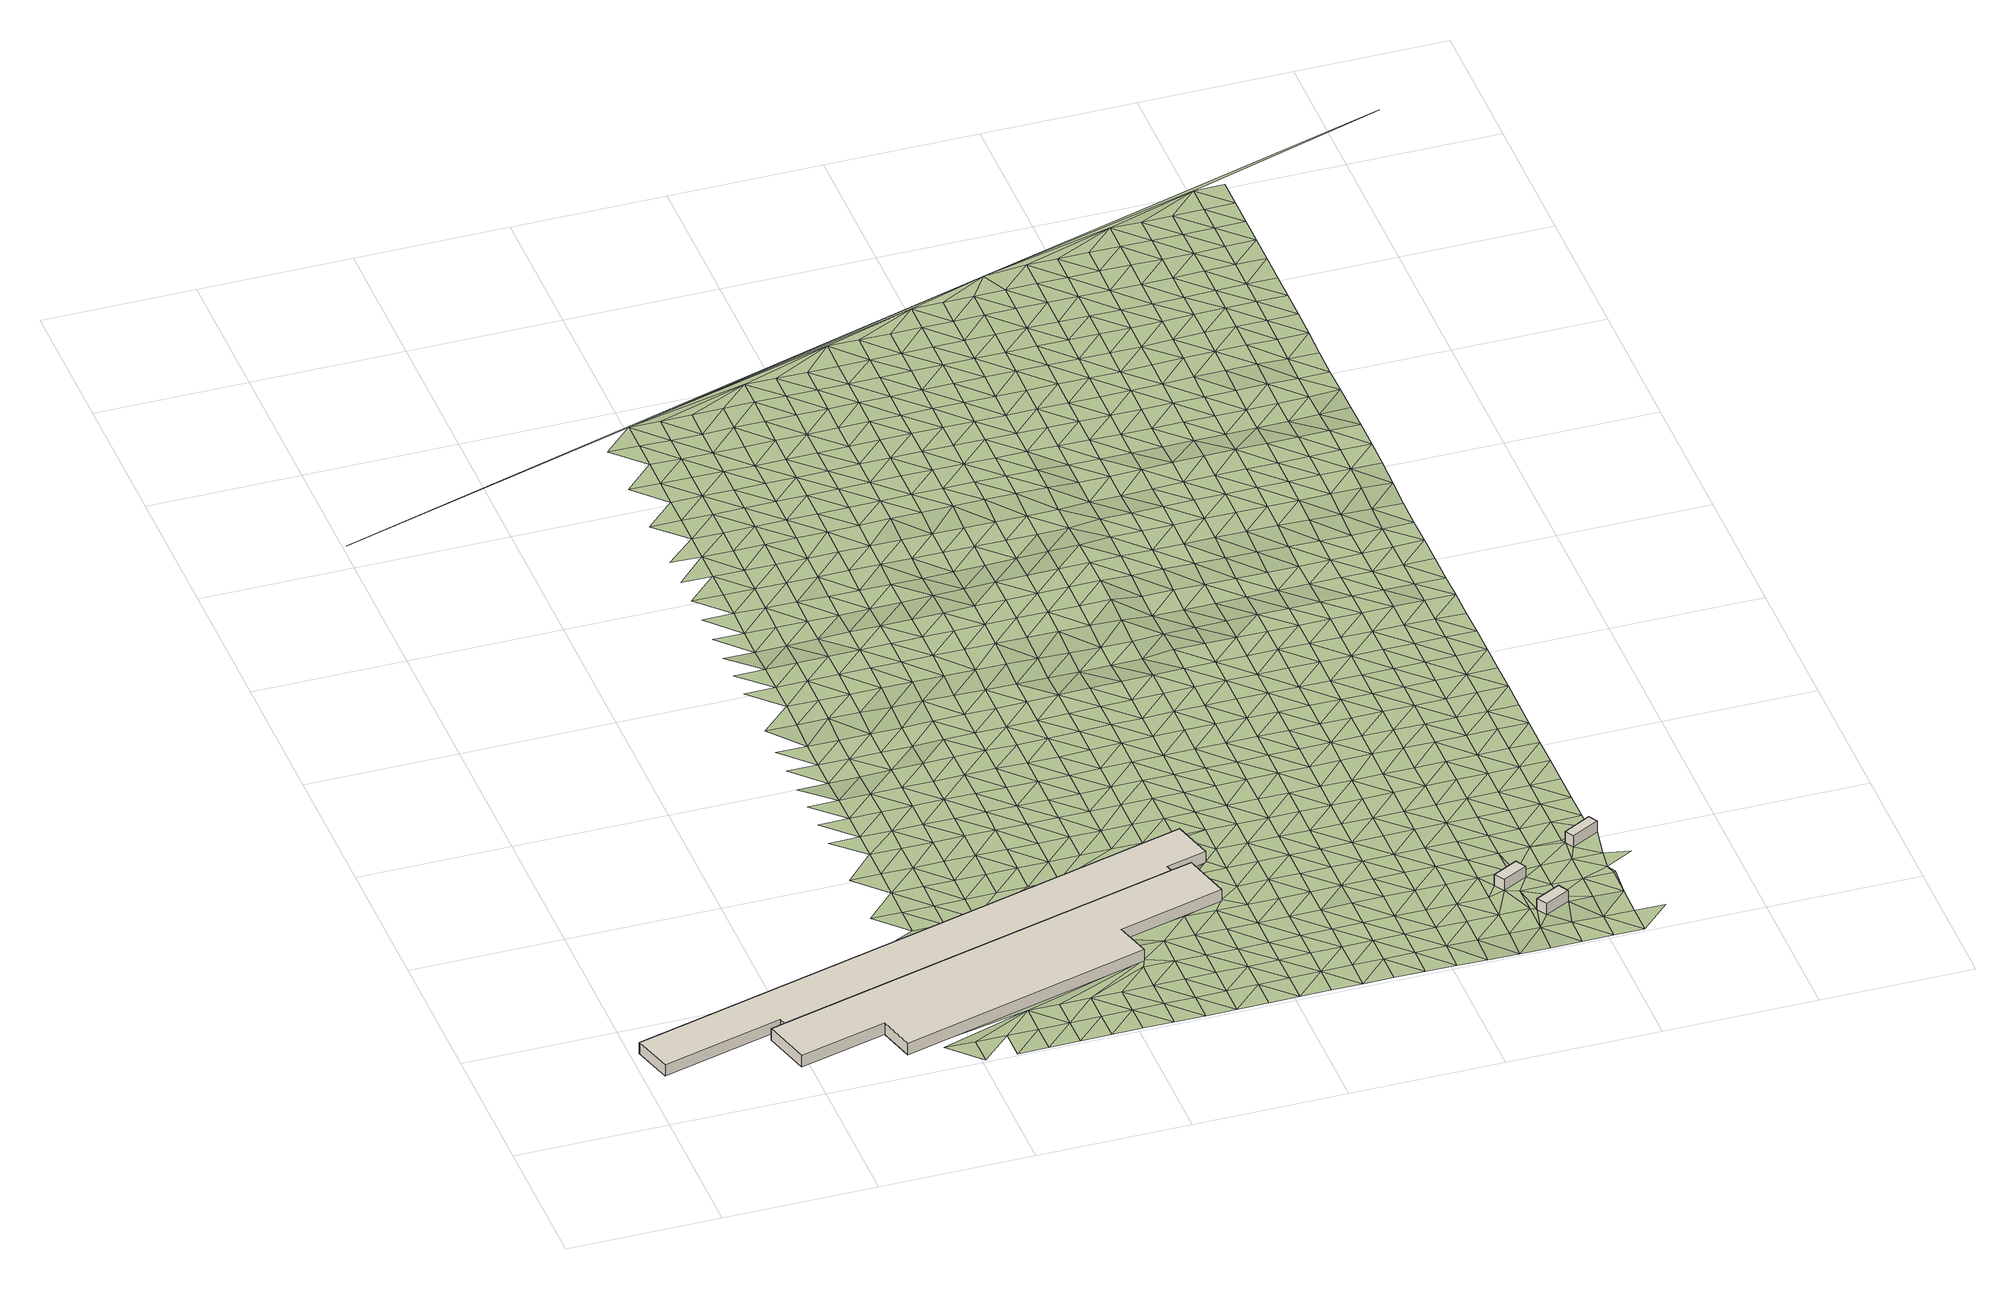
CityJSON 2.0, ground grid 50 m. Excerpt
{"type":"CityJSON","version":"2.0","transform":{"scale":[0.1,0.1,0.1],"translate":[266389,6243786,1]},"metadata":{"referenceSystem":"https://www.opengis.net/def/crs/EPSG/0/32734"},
"CityObjects":{
"building1":{"type":"Building","attributes":{"building":"workshop","building:levels":"1","footprint":{"type":"Polygon"},"plus_code":"CMX4X2X6+XXW","ground_height":2.46,"building_height":4.1,"roof_height":6.56},"geometry":[{"type":"Solid","lod":"1","boundaries":[[[[0,1,2,3]],[[1,4,5,2]],[[4,6,7,5]],[[6,8,9,7]],[[8,10,11,9]],[[10,12,13,11]],[[12,14,15,13]],[[14,0,3,15]],[[3,2,5,7,9,11,13,15]],[[14,12,10,8,6,4,1,0]]]]}]},
"building2":{"type":"Building","attributes":{"building":"workshop","building:levels":"1","footprint":{"type":"Polygon"},"plus_code":"CPX8X6XX+X7W","ground_height":2.75,"building_height":4.1,"roof_height":6.85},"geometry":[{"type":"Solid","lod":"1","boundaries":[[[[0,14,15,16,17,3]],[[14,18,19,16,15]],[[18,20,21,19]],[[20,22,23,21]],[[22,24,25,23]],[[24,26,27,25]],[[26,28,29,27]],[[28,30,31,29]],[[30,32,33,31]],[[32,0,3,17,33]],[[17,16,19,21,23,25,27,29,31,33]],[[32,30,28,26,24,22,20,18,14,0]]]]}]},
"building3":{"type":"Building","attributes":{"building":"transportation","building:levels":"1","footprint":{"type":"Polygon"},"plus_code":"C6XCXXXW+XPW","ground_height":3.51,"building_height":4.1,"roof_height":7.61},"geometry":[{"type":"Solid","lod":"1","boundaries":[[[[34,35,36,37]],[[35,38,39,36]],[[38,40,41,39]],[[40,34,37,41]],[[37,36,39,41]],[[40,38,35,34]]]]}]},
"building4":{"type":"Building","attributes":{"building":"transportation","building:levels":"1","footprint":{"type":"Polygon"},"plus_code":"C6XVX7X9+X4W","ground_height":3.55,"building_height":4.1,"roof_height":7.65},"geometry":[{"type":"Solid","lod":"1","boundaries":[[[[42,43,44,45]],[[43,46,47,44]],[[46,48,49,47]],[[48,42,45,49]],[[45,44,47,49]],[[48,46,43,42]]]]}]},
"building5":{"type":"Building","attributes":{"building":"transportation","building:levels":"1","footprint":{"type":"Polygon"},"plus_code":"C7XRXGX8+XWX","ground_height":3.63,"building_height":4.1,"roof_height":7.73},"geometry":[{"type":"Solid","lod":"1","boundaries":[[[[50,51,52,53]],[[51,54,55,52]],[[54,56,57,55]],[[56,50,53,57]],[[53,52,55,57]],[[56,54,51,50]]]]}]},
"terrain1":{"type":"TINRelief","geometry":[{"type":"CompositeSurface","lod":"1","boundaries":[[[58,59,60]],[[61,58,60]],[[62,59,58]],[[61,62,58]],[[61,63,64]],[[65,66,67]],[[64,63,68]],[[65,69,70]],[[62,61,64]],[[70,69,71]],[[72,67,66]],[[72,73,74]],[[65,67,69]],[[64,68,75]],[[76,77,71]],[[62,78,79]],[[75,62,64]],[[75,68,80]],[[77,76,81]],[[71,69,82]],[[82,69,67]],[[83,62,75]],[[84,85,81]],[[86,76,71]],[[71,82,87]],[[88,89,84]],[[71,87,86]],[[82,67,72]],[[90,75,80]],[[81,76,91]],[[92,93,88]],[[90,80,94]],[[76,86,91]],[[95,87,82]],[[96,83,75]],[[81,97,84]],[[95,82,72]],[[98,99,92]],[[75,90,96]],[[81,91,97]],[[88,84,100]],[[86,87,101]],[[95,101,87]],[[102,98,103]],[[84,97,100]],[[88,104,92]],[[83,78,62]],[[105,90,94]],[[86,106,91]],[[101,107,86]],[[72,108,95]],[[109,110,103]],[[88,100,104]],[[98,92,111]],[[90,105,96]],[[97,91,106]],[[105,94,112]],[[86,107,106]],[[113,101,95]],[[114,115,109]],[[92,104,111]],[[116,103,98]],[[83,96,78]],[[97,117,100]],[[115,114,118]],[[95,108,113]],[[105,119,96]],[[97,106,120]],[[101,121,107]],[[98,111,116]],[[108,72,122]],[[123,109,103]],[[104,100,117]],[[97,120,117]],[[112,124,105]],[[101,113,121]],[[125,106,107]],[[126,127,118]],[[116,123,103]],[[128,114,109]],[[119,129,96]],[[104,130,111]],[[119,105,131]],[[125,120,106]],[[104,117,132]],[[107,121,125]],[[133,134,126]],[[109,123,128]],[[131,105,124]],[[118,114,135]],[[111,130,116]],[[113,108,136]],[[104,132,130]],[[72,137,122]],[[138,117,120]],[[121,113,136]],[[114,128,135]],[[139,140,133]],[[108,122,136]],[[125,141,120]],[[119,131,142]],[[129,78,96]],[[118,143,126]],[[123,116,144]],[[138,132,117]],[[120,141,138]],[[130,145,116]],[[119,142,129]],[[124,146,131]],[[118,135,143]],[[147,148,139]],[[133,126,149]],[[123,144,128]],[[121,150,125]],[[144,116,145]],[[121,136,151]],[[130,132,152]],[[153,142,131]],[[141,125,150]],[[154,147,155]],[[126,143,149]],[[156,132,138]],[[121,151,150]],[[133,157,139]],[[131,146,153]],[[128,158,135]],[[136,122,159]],[[132,156,152]],[[144,160,128]],[[161,145,130]],[[138,141,162]],[[163,155,164]],[[133,149,157]],[[143,135,158]],[[129,142,165]],[[147,139,166]],[[159,151,136]],[[128,160,158]],[[122,137,159]],[[153,167,142]],[[141,150,162]],[[168,78,169]],[[163,164,170]],[[130,152,161]],[[129,165,78]],[[171,144,145]],[[139,157,166]],[[142,167,165]],[[147,172,155]],[[173,156,138]],[[174,153,146]],[[150,151,175]],[[138,162,176]],[[169,78,177]],[[169,177,168]],[[143,178,149]],[[143,158,179]],[[171,145,161]],[[180,170,181]],[[151,159,175]],[[182,160,144]],[[147,166,172]],[[138,176,173]],[[155,183,164]],[[157,149,178]],[[152,156,184]],[[185,167,153]],[[150,186,162]],[[177,78,165]],[[143,179,178]],[[72,74,137]],[[144,171,182]],[[185,153,174]],[[187,188,181]],[[175,186,150]],[[160,189,158]],[[170,164,183]],[[190,159,137]],[[155,172,183]],[[156,173,184]],[[191,161,152]],[[167,192,165]],[[193,176,162]],[[189,179,158]],[[157,194,166]],[[160,182,189]],[[157,178,195]],[[192,167,185]],[[186,193,162]],[[196,181,170]],[[175,159,197]],[[198,199,187]],[[152,184,191]],[[200,168,177]],[[165,201,177]],[[172,166,194]],[[202,171,161]],[[173,176,203]],[[196,170,183]],[[157,195,194]],[[197,186,175]],[[192,201,165]],[[199,198,204]],[[193,203,176]],[[197,159,190]],[[205,178,179]],[[206,185,174]],[[189,207,179]],[[202,161,191]],[[208,190,137]],[[209,182,171]],[[210,187,181]],[[211,181,196]],[[212,183,172]],[[205,195,178]],[[184,173,213]],[[214,193,186]],[[179,207,205]],[[172,194,215]],[[201,216,177]],[[203,217,173]],[[206,174,218]],[[219,192,185]],[[220,204,221]],[[171,202,209]],[[210,181,211]],[[186,197,214]],[[189,182,222]],[[223,198,187]],[[184,213,191]],[[172,215,212]],[[173,217,213]],[[177,216,200]],[[224,196,183]],[[192,219,201]],[[220,221,225]],[[219,185,206]],[[189,222,207]],[[195,226,194]],[[193,227,203]],[[182,209,222]],[[187,210,223]],[[228,195,205]],[[193,214,229]],[[168,200,230]],[[204,198,231]],[[191,232,202]],[[197,190,233]],[[224,183,212]],[[234,208,137]],[[235,216,201]],[[226,215,194]],[[227,217,203]],[[236,211,196]],[[195,228,226]],[[213,232,191]],[[193,229,227]],[[231,221,204]],[[205,207,237]],[[218,238,206]],[[197,233,214]],[[225,239,240]],[[201,219,235]],[[198,223,231]],[[190,208,233]],[[202,241,209]],[[237,207,222]],[[236,196,224]],[[242,210,211]],[[239,243,240]],[[232,241,202]],[[212,215,244]],[[213,217,245]],[[216,246,200]],[[206,247,219]],[[229,214,248]],[[226,249,215]],[[216,235,250]],[[217,227,251]],[[252,225,221]],[[210,242,223]],[[253,228,205]],[[254,221,231]],[[205,237,255]],[[247,206,238]],[[242,211,236]],[[233,248,214]],[[209,256,222]],[[215,249,244]],[[241,257,209]],[[234,137,74]],[[217,251,245]],[[216,250,246]],[[225,252,239]],[[224,212,258]],[[213,259,232]],[[219,260,235]],[[227,229,261]],[[221,254,252]],[[205,255,253]],[[237,222,256]],[[231,223,262]],[[226,228,263]],[[209,257,256]],[[260,219,247]],[[229,248,261]],[[224,258,236]],[[264,233,208]],[[258,212,244]],[[242,262,223]],[[213,245,259]],[[265,243,239]],[[250,235,266]],[[226,263,249]],[[241,232,267]],[[230,200,246]],[[268,251,227]],[[228,253,263]],[[269,255,237]],[[239,252,265]],[[266,235,260]],[[234,264,208]],[[227,261,268]],[[270,254,231]],[[271,247,238]],[[236,272,242]],[[273,248,233]],[[274,275,276]],[[269,237,256]],[[231,262,277]],[[232,259,267]],[[249,278,244]],[[241,279,257]],[[250,280,246]],[[272,236,258]],[[254,270,252]],[[253,255,281]],[[251,282,245]],[[247,271,260]],[[243,265,283]],[[231,277,270]],[[249,263,278]],[[280,250,266]],[[268,284,251]],[[238,285,271]],[[233,264,273]],[[242,286,262]],[[261,248,287]],[[269,281,255]],[[241,267,279]],[[257,288,256]],[[259,245,282]],[[286,242,272]],[[251,284,282]],[[230,246,289]],[[265,252,290]],[[291,258,244]],[[292,266,260]],[[287,268,261]],[[276,275,293]],[[275,230,294]],[[295,244,278]],[[289,246,280]],[[287,248,273]],[[288,269,256]],[[277,262,296]],[[263,253,297]],[[298,299,243]],[[290,252,270]],[[257,279,288]],[[281,300,253]],[[292,260,271]],[[301,264,234]],[[296,262,286]],[[291,244,295]],[[230,302,294]],[[275,294,293]],[[303,280,266]],[[304,283,265]],[[259,305,267]],[[306,284,268]],[[307,272,258]],[[253,300,297]],[[259,282,308]],[[74,309,234]],[[277,310,270]],[[311,278,263]],[[289,302,230]],[[285,312,271]],[[266,292,303]],[[290,304,265]],[[306,268,287]],[[301,234,309]],[[281,269,313]],[[279,267,305]],[[272,307,286]],[[314,273,264]],[[310,277,296]],[[315,269,288]],[[259,308,305]],[[258,291,307]],[[284,316,282]],[[293,294,317]],[[297,311,263]],[[302,317,294]],[[318,290,270]],[[319,295,278]],[[289,280,320]],[[304,321,283]],[[280,303,322]],[[269,315,313]],[[316,284,306]],[[264,301,314]],[[281,323,300]],[[292,271,324]],[[325,287,273]],[[318,270,310]],[[312,326,271]],[[288,279,327]],[[296,286,328]],[[329,308,282]],[[243,283,330]],[[319,278,311]],[[279,305,331]],[[286,307,332]],[[280,322,320]],[[293,333,74]],[[291,295,334]],[[292,324,303]],[[302,289,335]],[[281,313,323]],[[329,282,316]],[[74,336,309]],[[324,271,326]],[[325,273,314]],[[317,333,293]],[[290,337,304]],[[300,338,297]],[[339,306,287]],[[309,336,301]],[[290,318,340]],[[279,331,327]],[[286,332,328]],[[341,310,296]],[[342,315,288]],[[291,334,307]],[[319,334,295]],[[289,320,335]],[[74,333,336]],[[322,303,343]],[[311,297,338]],[[344,305,308]],[[317,302,345]],[[290,340,337]],[[300,323,338]],[[329,346,308]],[[339,287,325]],[[304,347,321]],[[310,341,318]],[[348,316,306]],[[301,349,314]],[[288,327,342]],[[324,343,303]],[[296,328,341]],[[315,350,313]],[[344,331,305]],[[312,351,326]],[[332,307,352]],[[308,346,344]],[[302,335,345]],[[336,349,301]],[[321,330,283]],[[319,311,353]],[[316,348,329]],[[333,317,354]],[[304,337,347]],[[348,306,339]],[[352,307,334]],[[323,313,350]],[[355,320,322]],[[314,356,325]],[[311,338,353]],[[315,342,350]],[[343,357,322]],[[312,358,351]],[[318,359,340]],[[332,360,328]],[[361,324,326]],[[318,341,362]],[[317,345,354]],[[356,314,349]],[[331,363,327]],[[346,329,364]],[[365,336,333]],[[320,355,335]],[[366,331,344]],[[360,332,352]],[[322,357,355]],[[337,340,359]],[[367,334,319]],[[338,323,368]],[[324,361,343]],[[325,369,339]],[[318,362,359]],[[353,370,319]],[[329,348,364]],[[361,326,351]],[[327,363,342]],[[328,371,341]],[[365,349,336]],[[331,366,363]],[[368,323,350]],[[333,354,365]],[[356,369,325]],[[344,346,372]],[[371,328,360]],[[367,319,370]],[[347,330,321]],[[373,357,343]],[[353,338,374]],[[339,375,348]],[[376,345,335]],[[377,352,334]],[[346,364,372]],[[355,378,335]],[[347,337,379]],[[362,341,380]],[[351,358,381]],[[356,349,382]],[[337,359,383]],[[343,361,373]],[[374,338,368]],[[375,339,369]],[[384,350,342]],[[345,376,354]],[[363,385,342]],[[380,341,371]],[[382,349,365]],[[334,367,377]],[[335,378,376]],[[386,370,353]],[[387,366,344]],[[388,360,352]],[[348,389,364]],[[337,383,379]],[[344,372,390]],[[357,391,355]],[[361,351,392]],[[393,369,356]],[[342,385,384]],[[386,353,374]],[[357,373,394]],[[375,389,348]],[[395,359,362]],[[360,388,371]],[[396,368,350]],[[362,380,397]],[[344,390,387]],[[381,392,351]],[[388,352,377]],[[356,382,393]],[[363,366,398]],[[364,399,372]],[[365,354,400]],[[391,378,355]],[[347,379,330]],[[376,401,354]],[[357,394,391]],[[395,383,359]],[[367,370,402]],[[373,361,403]],[[404,375,369]],[[362,397,395]],[[396,350,384]],[[405,370,386]],[[399,364,389]],[[380,371,406]],[[407,374,368]],[[400,382,365]],[[330,408,243]],[[366,387,398]],[[354,401,400]],[[369,393,404]],[[392,403,361]],[[363,409,385]],[[390,372,410]],[[367,402,377]],[[411,376,378]],[[406,371,388]],[[402,370,405]],[[383,412,379]],[[413,394,373]],[[368,396,407]],[[410,372,399]],[[411,378,391]],[[414,397,380]],[[415,386,374]],[[389,375,416]],[[417,392,381]],[[363,398,409]],[[395,412,383]],[[403,413,373]],[[375,404,418]],[[384,385,419]],[[390,420,387]],[[421,401,376]],[[377,422,388]],[[393,382,423]],[[406,414,380]],[[424,382,400]],[[425,330,379]],[[391,394,426]],[[407,415,374]],[[375,418,416]],[[420,390,410]],[[421,376,411]],[[422,377,402]],[[395,397,427]],[[428,405,386]],[[389,429,399]],[[392,430,403]],[[393,423,404]],[[379,412,425]],[[385,409,419]],[[413,426,394]],[[423,382,424]],[[431,406,388]],[[396,384,432]],[[397,414,427]],[[430,392,417]],[[398,387,433]],[[434,400,401]],[[386,415,428]],[[389,416,429]],[[435,387,420]],[[431,388,422]],[[401,421,436]],[[437,402,405]],[[396,432,407]],[[438,410,399]],[[418,404,439]],[[440,413,403]],[[441,411,391]],[[425,442,330]],[[432,384,419]],[[443,391,426]],[[398,433,409]],[[412,395,444]],[[387,435,433]],[[445,395,427]],[[401,436,434]],[[440,403,430]],[[423,439,404]],[[406,446,414]],[[447,424,400]],[[421,411,441]],[[437,405,428]],[[406,431,448]],[[399,429,438]],[[441,391,443]],[[444,425,412]],[[449,420,410]],[[450,422,402]],[[445,444,395]],[[415,407,451]],[[409,452,419]],[[418,453,416]],[[426,413,454]],[[417,455,430]],[[456,413,440]],[[406,448,446]],[[432,457,407]],[[439,458,418]],[[400,434,447]],[[459,427,414]],[[420,449,435]],[[460,436,421]],[[422,450,431]],[[461,423,424]],[[452,409,433]],[[410,438,449]],[[402,437,450]],[[462,442,425]],[[415,451,428]],[[429,416,453]],[[426,454,443]],[[454,413,456]],[[451,407,457]],[[418,458,453]],[[421,441,460]],[[423,461,439]],[[462,425,444]],[[459,414,446]],[[461,424,447]],[[463,445,427]],[[464,432,419]],[[465,440,430]],[[466,419,452]],[[455,467,430]],[[330,442,408]],[[435,468,433]],[[431,469,448]],[[436,470,434]],[[443,471,441]],[[435,449,472]],[[431,450,473]],[[460,474,436]],[[437,428,475]],[[438,429,476]],[[477,458,439]],[[442,462,478]],[[463,427,459]],[[451,479,428]],[[464,419,466]],[[429,453,480]],[[465,430,467]],[[471,443,454]],[[481,456,440]],[[482,444,445]],[[446,448,469]],[[483,457,432]],[[434,470,447]],[[435,472,468]],[[431,473,469]],[[436,474,470]],[[439,461,477]],[[484,452,433]],[[438,476,449]],[[437,475,450]],[[485,460,441]],[[475,428,479]],[[429,480,476]],[[462,444,482]],[[408,486,243]],[[482,445,463]],[[432,464,483]],[[440,465,481]],[[485,441,471]],[[487,451,457]],[[488,454,456]],[[458,489,453]],[[490,467,455]],[[447,491,461]],[[484,433,468]],[[458,477,492]],[[459,446,493]],[[494,466,452]],[[495,472,449]],[[496,473,450]],[[446,469,497]],[[470,491,447]],[[442,478,408]],[[498,478,462]],[[489,480,453]],[[460,499,474]],[[488,456,481]],[[487,457,483]],[[495,449,476]],[[458,492,489]],[[460,485,500]],[[496,450,475]],[[459,493,463]],[[501,479,451]],[[502,471,454]],[[461,503,477]],[[493,446,497]],[[462,482,498]],[[494,452,484]],[[504,464,466]],[[465,467,505]],[[460,500,499]],[[506,467,490]],[[491,503,461]],[[507,468,472]],[[469,473,508]],[[509,470,474]],[[471,502,485]],[[451,487,501]],[[495,510,472]],[[496,511,473]],[[454,488,502]],[[463,512,482]],[[513,475,479]],[[465,505,481]],[[514,476,480]],[[492,477,515]],[[498,516,478]],[[504,466,494]],[[517,480,489]],[[467,506,505]],[[468,507,484]],[[508,497,469]],[[518,483,464]],[[512,463,493]],[[472,510,507]],[[473,511,508]],[[474,499,509]],[[503,515,477]],[[476,514,495]],[[475,513,496]],[[470,519,491]],[[516,408,478]],[[513,479,501]],[[480,517,514]],[[498,482,520]],[[485,521,500]],[[464,504,518]],[[485,502,522]],[[523,487,483]],[[484,524,494]],[[488,481,525]],[[489,492,526]],[[520,482,512]],[[505,527,481]],[[515,528,492]],[[470,509,519]],[[493,497,529]],[[510,495,530]],[[499,500,521]],[[531,506,490]],[[511,496,532]],[[533,503,491]],[[524,484,507]],[[534,497,508]],[[485,522,521]],[[488,525,502]],[[481,527,525]],[[523,483,518]],[[495,514,530]],[[492,528,526]],[[496,513,532]],[[498,535,516]],[[512,493,529]],[[536,501,487]],[[494,537,504]],[[538,517,489]],[[498,520,539]],[[529,497,534]],[[531,490,540]],[[491,519,533]],[[541,507,510]],[[508,511,542]],[[543,505,506]],[[544,515,503]],[[537,494,524]],[[535,408,516]],[[513,501,536]],[[517,538,514]],[[509,499,545]],[[546,522,502]],[[498,539,535]],[[487,523,536]],[[541,510,530]],[[511,532,542]],[[489,526,538]],[[499,521,547]],[[527,505,35]],[[512,548,520]],[[504,549,518]],[[515,544,528]],[[546,502,525]],[[543,506,531]],[[503,533,544]],[[550,524,507]],[[519,509,545]],[[529,548,512]],[[549,504,537]],[[499,547,545]],[[527,34,525]],[[551,534,508]],[[530,514,552]],[[532,513,553]],[[35,505,543]],[[507,541,550]],[[508,542,554]],[[35,34,527]],[[539,520,555]],[[518,556,523]],[[528,557,526]],[[521,522,558]],[[408,535,559]],[[553,513,536]],[[514,538,552]],[[546,560,522]],[[243,486,298]],[[531,540,561]],[[548,555,520]],[[508,554,551]],[[556,518,549]],[[557,528,544]],[[562,529,534]],[[537,524,563]],[[558,547,521]],[[542,532,564]],[[533,519,565]],[[531,566,543]],[[524,550,567]],[[519,545,568]],[[522,560,558]],[[569,525,34]],[[535,539,570]],[[523,571,536]],[[541,530,572]],[[526,573,538]],[[525,569,546]],[[574,566,531]],[[552,575,530]],[[576,35,543]],[[553,564,532]],[[529,562,548]],[[537,563,549]],[[533,565,544]],[[543,566,576]],[[539,555,570]],[[562,534,551]],[[571,523,556]],[[524,567,563]],[[573,526,557]],[[519,568,565]],[[574,531,577]],[[541,572,550]],[[578,554,542]],[[572,530,575]],[[577,531,561]],[[579,559,535]],[[553,536,580]],[[581,552,538]],[[545,547,582]],[[560,546,583]],[[35,576,38]],[[564,578,542]],[[584,547,558]],[[40,569,34]],[[585,555,548]],[[586,556,549]],[[535,570,579]],[[580,536,571]],[[581,538,573]],[[546,569,583]],[[567,550,587]],[[551,554,588]],[[48,576,566]],[[589,557,544]],[[582,568,545]],[[548,562,585]],[[586,549,563]],[[547,584,582]],[[565,590,544]],[[408,559,486]],[[553,591,564]],[[558,560,592]],[[572,587,550]],[[578,588,554]],[[593,571,556]],[[574,577,46]],[[552,594,575]],[[579,595,559]],[[591,553,580]],[[583,569,40]],[[589,544,590]],[[552,581,596]],[[560,583,592]],[[38,576,597]],[[570,555,598]],[[562,551,599]],[[600,573,557]],[[561,601,577]],[[555,585,602]],[[586,593,556]],[[576,48,597]],[[563,567,603]],[[604,578,564]],[[605,565,568]],[[588,599,551]],[[587,606,567]],[[552,596,594]],[[607,568,582]],[[598,579,570]],[[580,571,608]],[[609,572,575]],[[573,600,581]],[[610,584,558]],[[598,555,602]],[[557,589,600]],[[558,592,611]],[[604,564,591]],[[40,38,612]],[[585,562,613]],[[563,603,586]],[[571,593,608]],[[567,606,603]],[[568,607,605]],[[40,614,583]],[[615,46,577]],[[616,588,578]],[[617,590,565]],[[612,38,597]],[[599,613,562]],[[609,575,594]],[[558,611,610]],[[577,601,615]],[[595,486,559]],[[618,587,572]],[[591,580,619]],[[620,582,584]],[[592,583,614]],[[578,604,616]],[[621,595,579]],[[622,602,585]],[[623,593,586]],[[40,612,614]],[[581,624,596]],[[579,598,625]],[[626,48,46]],[[580,608,619]],[[581,600,627]],[[565,605,617]],[[587,618,606]],[[589,590,628]],[[613,622,585]],[[572,609,618]],[[586,603,623]],[[584,610,620]],[[629,597,48]],[[599,588,630]],[[594,596,624]],[[631,607,582]],[[632,611,592]],[[46,615,626]],[[579,625,621]],[[588,616,633]],[[581,627,624]],[[598,602,634]],[[589,628,600]],[[604,591,635]],[[619,636,591]],[[628,590,617]],[[614,632,592]],[[48,626,629]],[[608,593,637]],[[638,603,606]],[[639,612,597]],[[640,615,601]],[[622,634,602]],[[588,633,630]],[[593,623,641]],[[582,620,631]],[[599,642,613]],[[610,611,643]],[[604,635,616]],[[644,605,607]],[[595,621,486]],[[606,618,638]],[[635,591,636]],[[645,625,598]],[[637,619,608]],[[609,594,646]],[[647,627,600]],[[629,639,597]],[[641,637,593]],[[594,624,648]],[[643,611,632]],[[623,603,649]],[[612,50,614]],[[634,645,598]],[[599,630,642]],[[647,600,628]],[[607,631,644]],[[650,622,613]],[[609,646,618]],[[633,616,651]],[[626,615,652]],[[653,617,605]],[[646,594,648]],[[649,603,638]],[[654,615,640]],[[621,625,655]],[[656,636,619]],[[657,620,610]],[[635,651,616]],[[658,610,643]],[[639,50,612]],[[659,641,623]],[[624,627,660]],[[626,652,629]],[[632,614,661]],[[645,655,625]],[[613,642,650]],[[619,637,656]],[[647,662,627]],[[652,615,654]],[[605,644,653]],[[618,663,638]],[[664,634,622]],[[665,628,617]],[[620,657,631]],[[649,659,623]],[[610,658,657]],[[666,614,50]],[[667,486,621]],[[633,668,630]],[[660,648,624]],[[663,618,646]],[[651,669,633]],[[627,662,660]],[[661,614,666]],[[634,664,645]],[[639,629,670]],[[628,665,647]],[[671,643,632]],[[672,635,636]],[[655,667,621]],[[622,650,664]],[[636,656,673]],[[665,617,653]],[[642,630,668]],[[637,641,674]],[[638,675,649]],[[631,676,644]],[[51,50,639]],[[677,629,652]],[[633,669,668]],[[659,678,641]],[[643,671,658]],[[679,654,640]],[[635,672,651]],[[638,663,675]],[[677,670,629]],[[672,636,673]],[[631,657,676]],[[632,661,671]],[[637,674,656]],[[680,646,648]],[[662,647,681]],[[667,682,486]],[[674,641,678]],[[683,648,660]],[[684,51,639]],[[655,645,685]],[[686,659,649]],[[653,644,687]],[[645,664,688]],[[647,665,681]],[[639,670,684]],[[677,652,689]],[[646,680,663]],[[650,642,690]],[[691,669,651]],[[642,668,692]],[[686,649,675]],[[680,648,683]],[[676,687,644]],[[666,50,56]],[[689,670,677]],[[673,656,693]],[[660,662,694]],[[657,658,695]],[[645,688,685]],[[651,672,691]],[[658,671,696]],[[666,56,661]],[[655,697,667]],[[650,690,664]],[[698,678,659]],[[653,699,665]],[[642,692,690]],[[674,693,656]],[[662,681,694]],[[700,675,663]],[[695,676,657]],[[659,686,698]],[[658,696,695]],[[54,51,684]],[[687,699,653]],[[669,701,668]],[[673,702,672]],[[661,703,671]],[[655,685,697]],[[663,680,700]],[[669,691,704]],[[667,705,682]],[[706,688,664]],[[707,683,660]],[[681,665,708]],[[693,702,673]],[[684,670,709]],[[660,694,710]],[[682,298,486]],[[703,661,56]],[[701,692,668]],[[711,674,678]],[[706,664,690]],[[669,704,701]],[[678,698,712]],[[699,708,665]],[[686,675,713]],[[696,671,714]],[[672,715,691]],[[687,676,716]],[[667,697,705]],[[700,717,675]],[[660,710,707]],[[718,676,695]],[[680,683,719]],[[694,681,720]],[[711,678,712]],[[714,671,703]],[[702,715,672]],[[688,721,685]],[[722,693,674]],[[686,713,698]],[[706,723,688]],[[713,675,717]],[[708,720,681]],[[676,718,716]],[[724,690,692]],[[719,700,680]],[[704,691,725]],[[687,726,699]],[[727,692,701]],[[707,719,683]],[[697,685,721]],[[693,722,702]],[[728,710,694]],[[695,696,729]],[[688,723,721]],[[674,711,722]],[[715,725,691]],[[696,714,730]],[[690,724,706]],[[712,698,731]],[[705,298,682]],[[692,727,724]],[[720,728,694]],[[687,716,726]],[[732,717,700]],[[708,699,733]],[[713,731,698]],[[696,730,729]],[[705,697,734]],[[701,704,735]],[[707,710,736]],[[737,718,695]],[[732,700,719]],[[725,738,704]],[[723,706,739]],[[715,702,740]],[[734,697,721]],[[702,722,741]],[[728,736,710]],[[699,726,733]],[[711,712,742]],[[743,720,708]],[[706,724,739]],[[704,738,735]],[[731,744,712]],[[695,729,737]],[[745,727,701]],[[746,713,717]],[[718,747,716]],[[717,732,748]],[[702,741,740]],[[749,721,723]],[[711,742,722]],[[750,719,707]],[[751,725,715]],[[720,743,728]],[[752,705,734]],[[742,712,744]],[[736,753,707]],[[708,733,743]],[[705,752,298]],[[727,745,724]],[[713,746,731]],[[726,716,747]],[[749,723,739]],[[701,735,745]],[[746,717,748]],[[718,737,747]],[[732,719,750]],[[725,751,738]],[[750,707,753]],[[715,740,751]],[[754,741,722]],[[755,736,728]],[[734,721,756]],[[739,724,757]],[[758,744,731]],[[749,759,721]],[[754,722,742]],[[755,728,743]],[[760,748,732]],[[761,733,726]],[[724,745,757]],[[731,746,758]],[[726,747,762]],[[734,756,752]],[[763,735,738]],[[764,753,736]],[[756,721,759]],[[750,760,732]],[[738,751,765]],[[733,761,743]],[[766,740,741]],[[754,767,741]],[[726,762,761]],[[736,755,764]],[[768,749,739]],[[735,763,745]],[[769,742,744]],[[748,770,746]],[[738,765,763]],[[757,771,739]],[[744,758,772]],[[298,752,773]],[[740,766,751]],[[760,770,748]],[[741,767,766]],[[742,769,754]],[[750,753,774]],[[756,775,752]],[[768,739,771]],[[769,744,772]],[[753,764,776]],[[749,777,759]],[[778,757,745]],[[758,746,779]],[[755,743,780]],[[761,781,743]],[[765,751,782]],[[774,760,750]],[[775,773,752]],[[778,745,763]],[[770,779,746]],[[774,753,776]],[[767,754,783]],[[755,780,764]],[[749,768,777]],[[780,743,781]],[[782,751,766]],[[784,756,759]],[[785,772,758]],[[754,769,783]],[[786,770,760]],[[757,787,771]],[[788,763,765]],[[757,778,789]],[[779,785,758]],[[756,784,775]],[[776,764,790]],[[791,766,767]],[[784,759,777]],[[760,774,786]],[[788,765,782]],[[772,792,769]],[[757,789,787]],[[767,783,791]],[[780,790,764]],[[768,771,793]],[[794,778,763]],[[785,792,772]],[[795,773,775]],[[779,770,796]],[[770,786,797]],[[763,788,794]],[[777,768,793]],[[783,769,798]],[[774,776,799]],[[800,782,766]],[[793,771,787]],[[775,784,795]],[[790,801,776]],[[766,791,802]],[[792,798,769]],[[770,797,796]],[[778,803,789]],[[774,799,786]],[[804,785,779]],[[778,794,805]],[[799,776,801]],[[766,802,800]],[[784,777,806]],[[788,782,807]],[[791,783,808]],[[773,795,809]],[[298,773,810]],[[787,789,803]],[[785,804,792]],[[793,806,777]],[[778,805,803]],[[798,808,783]],[[779,796,804]],[[797,786,811]],[[788,807,794]],[[800,807,782]],[[795,784,812]],[[813,802,791]],[[799,811,786]],[[806,812,784]],[[808,813,791]],[[793,787,814]],[[805,794,815]],[[798,792,816]],[[787,803,817]],[[792,804,818]],[[819,809,795]],[[820,796,797]],[[800,802,821]],[[811,822,797]],[[807,815,794]],[[814,806,793]],[[812,819,795]],[[814,787,817]],[[792,818,816]],[[813,821,802]],[[823,808,798]],[[796,820,804]],[[797,822,820]],[[773,809,810]],[[824,803,805]],[[815,825,805]],[[826,812,806]],[[827,807,800]],[[808,823,813]],[[819,828,809]],[[798,816,823]],[[821,829,800]],[[824,817,803]],[[818,804,830]],[[806,814,826]],[[805,825,824]],[[827,800,829]],[[830,804,820]],[[831,815,807]],[[832,821,813]],[[833,819,812]],[[812,826,834]],[[832,813,823]],[[814,817,835]],[[815,831,825]],[[836,816,818]],[[837,817,824]],[[807,827,831]],[[818,830,838]],[[828,810,809]],[[839,829,821]],[[812,834,833]],[[814,835,826]],[[840,828,819]],[[816,836,823]],[[835,817,837]],[[818,838,836]],[[821,832,839]],[[824,825,841]],[[819,833,840]],[[825,831,841]],[[834,826,842]],[[843,827,829]],[[829,839,844]],[[832,823,845]],[[835,842,826]],[[836,846,823]],[[847,837,824]],[[827,843,831]],[[828,840,810]],[[824,841,848]],[[843,829,844]],[[298,810,849]],[[832,845,839]],[[845,823,846]],[[833,834,850]],[[842,851,834]],[[824,848,847]],[[852,835,837]],[[831,853,841]],[[833,850,840]],[[844,839,854]],[[834,851,850]],[[843,853,831]],[[835,852,842]],[[852,837,847]],[[845,854,839]],[[855,848,841]],[[810,840,856]],[[853,855,841]],[[857,851,842]],[[843,844,858]],[[850,856,840]],[[854,859,844]],[[847,848,860]],[[842,852,857]],[[858,853,843]],[[858,844,859]],[[855,860,848]],[[856,861,810]],[[862,850,851]],[[847,863,852]],[[851,857,864]],[[865,855,853]],[[860,863,847]],[[850,862,856]],[[851,864,862]],[[853,858,865]],[[857,852,866]],[[863,866,852]],[[867,861,856]],[[868,860,855]],[[855,865,869]],[[870,864,857]],[[856,862,867]],[[860,868,863]],[[866,870,857]],[[855,869,868]],[[810,861,849]],[[862,864,871]],[[861,867,872]],[[873,866,863]],[[870,871,864]],[[873,863,868]],[[867,862,874]],[[875,870,866]],[[871,874,862]],[[873,875,866]],[[861,872,849]],[[876,872,867]],[[874,876,867]],[[871,870,877]],[[875,878,870]],[[870,878,877]],[[876,879,872]],[[880,874,871]],[[879,849,872]],[[874,880,876]],[[871,877,880]],[[849,881,298]],[[882,879,876]],[[882,876,880]],[[883,849,879]],[[879,882,883]],[[849,883,884]]]}]}
},
"vertices":[
[1833,690,15],[1827,714,15],[1827,714,56],[1833,690,56],[1962,750,15],[1962,750,56],[1924,886,15],[1924,886,56],[27,370,15],[27,370,56],[64,235,15],[64,235,56],[469,345,15],[469,345,56],[475,321,15],[475,321,56],
[475,321,58],[1833,690,58],[427,307,15],[427,307,58],[471,147,15],[471,147,58],[762,226,15],[762,226,58],[795,105,15],[795,105,58],[1626,331,15],[1626,331,58],[1592,452,15],[1592,452,58],[1945,548,15],[1945,548,58],[1902,708,15],[1902,708,58],
[2748,348,25],[2768,314,25],[2768,314,66],[2748,348,66],[2852,357,25],[2852,357,66],[2832,392,25],[2832,392,66],
[2831,190,25],[2851,156,25],[2851,156,66],[2831,190,66],[2934,199,25],[2934,199,66],[2915,234,25],[2915,234,66],
[3021,487,26],[3036,457,26],[3036,457,67],[3021,487,67],[3130,506,26],[3130,506,67],[3113,537,26],[3113,537,67],
[1009,100,17],[909,100,20],[1009,0,18],[1110,100,17],[1210,200,18],[1110,0,18],[1210,100,17],[1009,700,14],[809,600,16],[1110,700,16],[1210,0,19],[1009,800,14],[909,800,16],[1009,900,18],[1210,700,17],[27,370,16],[1924,886,19],[1310,100,18],[1009,1000,20],[909,1000,19],[1626,331,21],[795,105,22],[1310,0,20],[1009,1105,19],[1110,800,16],[1310,200,17],[1009,1200,19],[909,1200,18],[1110,1000,19],[1110,900,18],[1009,1300,19],[909,1300,18],[1410,100,19],[1110,1105,19],[1009,1400,17],[909,1400,15],[1410,0,21],[1210,800,17],[1410,200,18],[1110,1200,19],[1009,1500,11],[909,1500,10],[1110,1300,19],[1210,900,18],[909,1600,12],[1009,1600,10],[1110,1400,17],[1510,100,19],[1210,1105,18],[1210,1000,19],[1310,800,17],[1009,1700,10],[909,1700,12],[1110,1500,12],[1510,0,21],[1310,900,18],[1009,1800,22],[909,1800,23],[1110,1600,10],[1210,1300,19],[1009,1895,24],[1510,200,18],[1210,1200,19],[1310,1000,19],[1410,800,17],[1110,1700,10],[1610,0,20],[1310,1105,19],[1009,2000,23],[909,2000,22],[1110,1800,22],[1610,295,21],[1210,1500,14],[1610,100,20],[1210,1400,18],[1009,2100,21],[909,2100,19],[1110,1895,24],[1410,900,18],[1510,800,17],[1310,1300,19],[1009,2200,15],[909,2200,15],[1310,1200,19],[1610,200,19],[1110,2000,23],[1210,1700,10],[1210,1600,10],[1710,0,20],[1009,2300,17],[909,2300,18],[1110,2100,22],[1410,1105,18],[1410,1000,18],[1310,1500,15],[1710,100,20],[909,2400,21],[1009,2400,21],[1310,1400,18],[1110,2200,16],[1210,1895,23],[1510,900,18],[1210,1800,21],[1310,1600,10],[1410,1200,19],[909,2500,22],[1009,2500,22],[1710,295,21],[1110,2300,15],[1710,200,20],[1592,452,21],[1610,400,24],[1009,2600,22],[1310,1700,10],[1110,2400,19],[1410,1400,19],[1810,0,21],[1510,1000,18],[1410,1300,19],[1710,400,22],[1210,2100,23],[1210,2000,24],[909,2600,22],[1009,2705,22],[1310,1800,17],[1110,2500,21],[1410,1500,17],[1810,100,21],[1510,1105,18],[1009,2800,23],[909,2705,23],[1310,1895,23],[1610,900,18],[1410,1600,13],[1810,200,20],[1510,1200,19],[1210,2300,14],[1210,2200,18],[1110,2600,21],[1610,1000,18],[1009,2900,22],[909,2900,21],[1810,500,21],[1810,295,19],[1410,1700,13],[1510,1300,19],[1009,3000,20],[1310,2100,24],[1911,100,21],[1310,2000,25],[1710,900,19],[1410,1800,17],[1110,2800,21],[1110,2705,21],[1210,2500,20],[1510,1500,17],[1610,1105,18],[1210,2400,18],[1810,400,21],[1510,1400,19],[1911,0,22],[1911,200,20],[909,3100,22],[1009,3100,21],[1410,1895,23],[1110,2900,22],[1210,2600,20],[1009,3200,23],[1310,2300,14],[1610,1300,18],[1310,2200,21],[1610,1200,18],[1945,548,20],[1110,3000,20],[1510,1600,13],[1710,1000,18],[1810,900,19],[1911,295,19],[1210,2705,21],[1410,2000,25],[2011,0,22],[1009,3300,23],[909,3300,24],[1510,1700,13],[1210,2800,22],[1009,3400,22],[1310,2500,19],[1610,1500,15],[1911,500,20],[2011,100,22],[1710,1105,17],[1310,2400,15],[1911,400,21],[1610,1400,17],[1110,3200,21],[1410,2200,21],[1110,3100,20],[1410,2100,24],[1510,1895,22],[1510,1800,15],[1310,2600,19],[1610,1600,13],[2011,200,21],[1710,1200,17],[1210,2900,22],[1410,2300,14],[1810,1000,18],[1110,3300,21],[2011,295,19],[1610,1700,13],[1710,1300,16],[1510,2000,25],[1210,3100,19],[2111,100,23],[1310,2705,22],[1810,1105,18],[1833,690,16],[1902,708,17],[1827,714,16],[1210,3000,20],[1410,2400,15],[1610,1800,12],[2011,400,20],[1510,2100,25],[1710,1500,16],[1110,3400,21],[1710,1400,16],[2111,0,23],[1310,2800,23],[1810,1200,19],[1610,1895,22],[2011,500,19],[1210,3200,20],[1410,2600,19],[2111,200,23],[1962,750,18],[1911,700,17],[1410,2500,19],[1310,2900,23],[1510,2300,15],[2270,3785,26],[8,3100,22],[1510,2200,22],[1911,1000,18],[2011,600,18],[2111,295,22],[1210,3300,20],[1710,1700,14],[1810,1300,20],[1410,2705,22],[1710,1600,14],[1911,900,19],[1310,3000,21],[1510,2400,13],[2211,0,23],[1610,2100,25],[1911,1105,19],[1610,2000,25],[1810,1400,20],[2011,700,18],[1310,3100,18],[1510,2500,19],[2111,500,19],[1210,3400,22],[2111,400,20],[1610,2200,23],[2211,200,23],[1911,1200,20],[2211,100,24],[1710,1895,20],[1410,2900,23],[1810,1500,19],[1410,3495,24],[1710,1800,11],[1410,2800,23],[2011,800,18],[1510,2600,19],[2111,600,20],[2011,900,20],[1310,3300,22],[1610,2300,18],[1911,1300,21],[1310,3200,19],[1410,3000,21],[1710,2000,24],[2211,295,23],[1810,1700,16],[2111,700,19],[1810,1600,16],[1310,3400,24],[1911,1400,22],[2011,1000,19],[1710,2100,26],[2311,100,24],[1510,2705,23],[1610,2400,13],[2111,800,18],[2211,500,19],[2011,1105,19],[2211,400,22],[2311,0,24],[1410,3200,19],[1510,2800,24],[2311,200,24],[1410,3100,18],[1810,1895,17],[1911,1500,21],[2111,900,20],[1810,1800,10],[1610,2600,18],[1710,2200,25],[2011,1200,20],[1610,2500,18],[1510,2900,24],[1911,1600,19],[2311,295,25],[1710,2300,20],[2011,1300,22],[2211,700,19],[1610,2705,25],[2211,600,20],[1410,3400,24],[1510,3000,22],[2411,0,24],[2111,1000,19],[1410,3300,22],[1810,2100,26],[1810,2000,23],[1710,2400,14],[1911,1800,10],[1610,2800,25],[2011,1400,22],[1911,1700,19],[2311,500,21],[2411,100,24],[2111,1105,19],[2311,400,25],[1510,3200,19],[1810,2200,25],[1510,3100,19],[1911,1895,15],[2011,1500,21],[2211,900,19],[2211,800,19],[1710,2600,17],[2411,200,24],[2111,1200,20],[1710,2500,17],[1610,2900,25],[1810,2300,22],[1710,3600,26],[1911,2000,23],[2011,1600,20],[2311,600,20],[1510,3300,22],[2411,295,25],[1610,3000,24],[1810,2400,15],[2111,1400,23],[2511,0,22],[2111,1300,22],[1911,2100,25],[2011,1700,20],[2311,700,19],[1710,2705,25],[2211,1105,20],[2211,1000,20],[1510,3400,24],[2411,400,25],[1610,3100,20],[1810,2500,16],[2111,1500,23],[2511,100,25],[1710,2800,25],[1911,2200,26],[2011,1895,12],[2311,900,19],[2011,1800,11],[2311,800,19],[1810,2600,16],[2111,1600,22],[2211,1200,20],[2511,200,25],[2411,600,20],[1510,3495,24],[2411,500,21],[1610,3300,22],[1610,3200,20],[1710,3000,24],[2311,1000,20],[1710,2900,25],[2111,1700,22],[1810,2705,25],[1911,2400,17],[2011,2000,22],[2211,1400,23],[2511,400,25],[2611,0,20],[2511,295,25],[1911,2300,24],[2211,1300,21],[1710,3100,22],[2411,700,19],[2311,1105,21],[1610,3400,23],[1710,3200,20],[2011,2200,26],[2611,200,25],[2011,2100,25],[2611,100,25],[2111,1895,11],[1810,2900,24],[2411,900,19],[2511,500,22],[2111,1800,12],[1810,2800,25],[2411,800,19],[1911,2600,15],[2211,1600,23],[2311,1200,22],[1610,3495,23],[1911,2500,15],[2211,1500,23],[2611,295,25],[1710,3300,22],[2011,2300,25],[2111,2000,19],[2511,600,21],[2011,3700,24],[2011,2400,20],[2611,400,24],[2311,1400,22],[2712,0,18],[2411,1000,20],[2311,1300,22],[1810,3100,22],[2111,2100,25],[2211,1700,22],[1911,2705,26],[1810,3000,25],[1710,3400,22],[2511,800,19],[2511,700,20],[2011,2500,15],[2611,500,22],[2411,1105,21],[2111,2200,27],[2712,200,25],[2712,100,25],[2211,1895,16],[1911,2900,24],[2511,900,19],[2211,1800,23],[1911,2800,25],[1810,3200,21],[2011,2600,15],[2311,1600,23],[2411,1200,22],[1710,3495,22],[2311,1500,23],[2111,2300,26],[2511,1000,20],[1810,3300,22],[2611,700,21],[2611,600,21],[2111,2400,22],[2211,2000,10],[2712,400,25],[2411,1400,22],[2712,295,25],[2411,1300,22],[1911,3100,22],[2311,1700,23],[2812,100,24],[2011,2705,25],[2511,1105,21],[1911,3000,23],[1810,3495,23],[2111,2500,16],[2211,2100,14],[2411,1500,23],[1810,3400,23],[2812,0,18],[2311,1800,23],[2011,2800,25],[2812,200,26],[2511,1200,23],[2611,900,20],[2712,500,23],[2611,800,20],[1911,3200,22],[2211,2200,23],[2311,1895,16],[2011,3000,22],[2411,1600,23],[2111,2600,16],[2011,2900,23],[1911,3300,22],[2211,2300,26],[2511,1300,22],[2712,700,22],[1810,3600,25],[2712,600,22],[2912,0,18],[2011,3100,21],[2311,2100,14],[2111,2705,24],[2611,1105,22],[2831,190,26],[2311,2000,10],[2611,1000,20],[2812,400,25],[1911,3400,24],[2211,2400,27],[2411,1800,23],[2511,1400,22],[2851,156,26],[2411,1700,23],[2812,295,25],[2912,100,22],[2111,2800,24],[1911,3495,24],[2211,2500,25],[2511,1500,23],[2712,900,21],[2812,500,24],[2712,800,21],[2011,3200,22],[2311,2200,23],[2411,1895,18],[2111,2900,23],[2611,1300,22],[2611,1200,23],[2211,2600,19],[2812,600,22],[2311,2300,26],[2511,1700,23],[1911,3600,24],[2511,1600,23],[2912,295,26],[2011,3400,24],[2111,3000,21],[2611,1400,21],[3012,0,19],[2011,3300,23],[2411,2100,12],[2211,2705,19],[2712,1105,21],[2411,2000,11],[2712,1000,20],[2311,2400,27],[2511,1800,22],[2812,800,22],[2812,700,22],[2912,400,25],[2111,3100,20],[2912,500,25],[3012,100,19],[2211,2800,19],[2712,1200,22],[2511,1895,18],[2311,2500,25],[2812,900,22],[2011,3600,24],[2111,3200,21],[2411,2200,22],[2611,1600,22],[2011,3495,24],[3012,200,24],[2611,1500,22],[2712,1300,22],[3012,295,26],[2211,3000,20],[2812,1000,20],[2912,600,23],[2211,2900,21],[2111,3300,24],[2311,2705,19],[2311,2600,19],[2411,2400,27],[2511,2000,12],[3012,400,26],[3112,0,19],[2411,2300,25],[2211,3100,20],[2912,700,22],[2812,1105,21],[2111,3400,25],[2611,1800,21],[2712,1400,20],[2611,1700,22],[2511,2100,11],[2211,3200,21],[2311,2800,19],[3112,200,22],[2812,1200,22],[3112,100,18],[2111,3495,25],[2411,2500,26],[2912,900,22],[2912,800,22],[2511,2200,19],[2712,1600,22],[3012,600,25],[2712,1500,21],[2611,1895,18],[2211,3300,23],[2812,1300,22],[3012,500,26],[2111,3600,24],[2311,3000,20],[2311,2900,21],[3103,330,26],[3012,700,24],[2411,2705,22],[2411,2600,22],[2511,2400,27],[2611,2000,13],[2912,1000,21],[3112,295,26],[2511,2300,25],[3212,100,18],[2712,1800,21],[2812,1400,21],[2111,3700,25],[2712,1700,21],[3112,400,26],[2211,3495,25],[2611,2100,11],[2912,1105,21],[2211,3400,24],[3118,300,26],[2311,3200,21],[2411,2800,17],[2311,3100,20],[2511,2500,27],[2812,1500,21],[3012,900,23],[3012,800,23],[2211,3600,25],[2611,2200,17],[2912,1200,23],[2712,1895,18],[2411,3000,19],[2511,2600,24],[3112,600,26],[2411,2900,18],[2211,3700,25],[2311,3300,23],[2812,1700,21],[2912,1300,23],[3196,380,27],[2812,1600,22],[2611,2400,27],[2611,2300,24],[2712,2100,10],[3112,700,25],[2511,2705,24],[3012,1105,23],[2712,2000,13],[3012,1000,22],[2812,1800,21],[2912,1400,22],[2311,3495,25],[2611,2500,27],[2311,3400,24],[2411,3200,20],[2511,2800,17],[3012,1200,23],[2411,3100,19],[2912,1500,22],[3112,900,24],[3112,800,24],[2712,2200,14],[2812,1895,18],[3012,1300,24],[2311,3600,25],[2511,3000,19],[2912,1600,22],[3112,1000,22],[2511,2900,17],[2411,3300,22],[2611,2705,25],[2611,2600,25],[2712,2400,26],[3012,1400,22],[2712,2300,23],[2511,3100,20],[2812,2100,11],[3112,1105,22],[2812,2000,14],[2411,3400,24],[2912,1800,22],[2611,2800,17],[2311,3700,25],[2912,1700,22],[2712,2500,27],[3012,1500,22],[2411,3600,25],[2511,3200,20],[2812,2200,12],[2411,3495,25],[2912,1895,18],[3112,1300,24],[3112,1200,23],[2611,3000,19],[3012,1600,23],[2611,2900,17],[2712,2705,26],[2712,2600,26],[2511,3400,23],[2812,2400,25],[2912,2000,14],[2511,3300,21],[2812,2300,21],[2411,3800,26],[3012,1800,20],[2411,3700,26],[3012,1700,20],[2511,3495,25],[2611,3100,21],[2912,2100,11],[3112,1500,22],[3112,1400,22],[2712,2800,17],[2812,2500,27],[2511,3600,25],[2912,2200,10],[3012,1895,16],[2611,3300,21],[2712,2900,17],[2611,3200,22],[3112,1600,22],[2812,2600,26],[2912,2300,18],[2611,3400,21],[2712,3000,19],[2511,3700,26],[3012,2100,13],[3012,2000,15],[2912,2400,25],[3112,1800,19],[2812,2800,18],[3112,1700,19],[2812,2705,26],[2712,3200,26],[3012,2200,10],[2712,3100,23],[2611,3495,23],[2812,2900,16],[2912,2500,27],[2511,3800,26],[2712,3900,25],[3112,1895,16],[2611,3600,23],[2912,2600,27],[2712,3400,22],[2812,3000,20],[3012,2400,24],[2712,3300,24],[3012,2300,15],[2611,3700,26],[3112,2100,15],[2912,2705,27],[3112,2000,15],[3012,2500,27],[2812,3200,27],[2812,3100,25],[2712,3495,22],[2912,2900,17],[2611,3800,26],[2912,2800,19],[3112,2200,12],[2912,3000,20],[3012,2600,27],[2712,3700,25],[2712,3600,22],[2812,3400,25],[3112,2400,20],[2812,3300,27],[3112,2300,12],[3012,2705,27],[2712,3800,26],[2912,3100,25],[2812,3495,23],[3012,2900,18],[3012,2800,21],[3112,2600,27],[3112,2500,26],[2912,3300,27],[2912,3200,27],[3012,4000,25],[2812,3700,23],[2812,3600,23],[2912,3400,27],[3012,3000,18],[3112,2705,27],[3012,3100,21],[2812,3800,24],[2912,3495,26],[3112,2900,22],[3112,2800,25],[3012,3200,24],[2812,3900,23],[2912,3700,23],[3012,3300,27],[2912,3600,26],[3112,3000,19],[3012,3400,27],[2912,3800,23],[3112,3200,25],[3112,3100,21],[3012,3495,27],[3012,3600,27],[2912,3900,24],[3112,3300,27],[3012,3700,25],[3112,3400,27],[3012,3800,24],[3112,3600,27],[3112,3495,27],[3012,3900,24],[3112,3700,26],[3676,4210,27],[3112,3800,26],[3112,3900,26],[3112,4000,26]
]}
